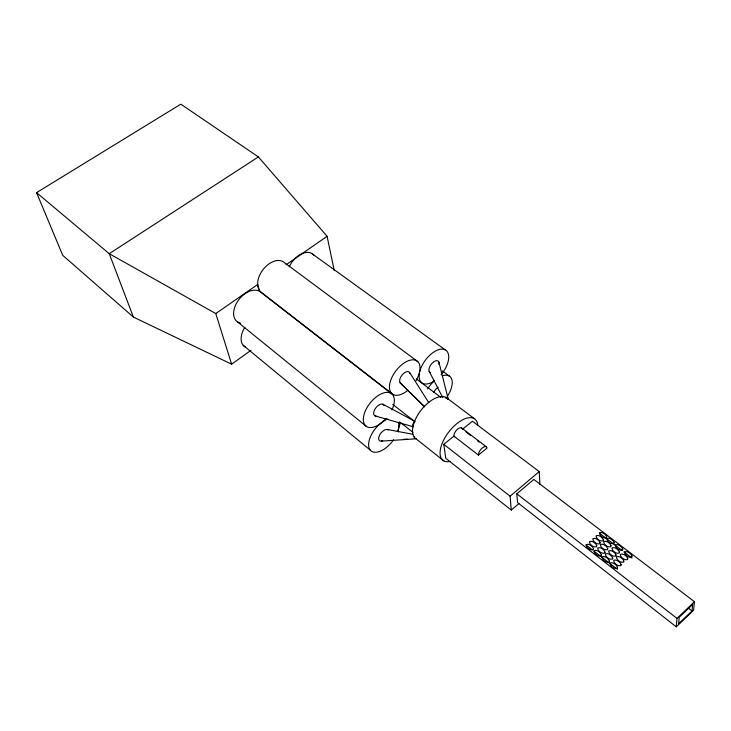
<?xml version="1.0" encoding="UTF-8"?>
<svg xmlns="http://www.w3.org/2000/svg" width="731" height="731" viewBox="0 0 731 731"><rect width="100%" height="100%" fill="white"/><g stroke="black" fill="none" stroke-linecap="round" stroke-linejoin="round"><path stroke-width="1.1" d="M676.276 626.832L676.988 618.389L694.45 601.714L533.84 479.435L516.844 493.818L517.539 502.553L676.276 626.832L693.591 610.239L694.45 601.714M692.01 610.97L692.668 604.391L679.19 617.266L678.624 623.79L692.01 610.97L688.41 608.21M447.692 399.601L447.993 398.176L438.865 362.028M414.532 436.571L414.358 438.372L416.469 438.563M478.467 455.084A5.994 2.833 -52.5 0 1 482.341 447.92A5.994 2.833 -52.5 0 1 487.01 448.085L478.467 455.084L453.933 436.133L443.772 444.311L445.755 458.291L511.28 510.083L518.882 503.613M511.28 510.083L510.092 496.212L539.213 471.605L472.445 421.248L462.421 429.307M334.231 270.47L327.095 236.305L258.381 156.927L180.84 104.167L36.55 192.646L62.738 255.329L133.398 317.08L231.617 364.184L251.025 350.295M36.55 192.646L109.239 253.694L215.773 313.562L257.714 284.46L259.194 289.896M286.022 264.805L327.095 236.305M445.234 397.993L446.723 397.344L447.993 398.176M258.381 156.927L109.239 253.694L133.398 317.08M415.053 421.714C413.518 422.509 411.663 425.433 413.243 426.767L375.058 415.912M381.408 441.122L415.464 438.856M387.384 429.481L412.841 434.296M382.843 404.179L414.742 421.257M311.616 253.392L445.179 349.82M442.337 370.919L449.666 376.319M417.821 361.644L284.523 262.694A18.86 12.107 -52.9 0 0 268.798 264.037A18.86 12.107 -52.9 0 0 257.714 281.855L257.714 285.876L258.728 289.293L260.693 291.87L391.898 393.671M446.385 397.637L474.309 418.635M416.305 378.914L440.912 397.463M461.636 427.927L486.243 446.723M599.402 533.182L622.044 550.47M623.854 551.85L632.004 558.073M465.939 431.994L470.325 435.347M477.352 440.711L479.107 442.054M391.387 393.57L260.163 291.724A18.878 12.125 -51.4 0 0 237.319 301.848A18.878 12.125 -51.4 0 0 240.49 323.093M586.015 544.933L592.284 549.794M594.075 551.192L617.375 569.275M516.844 493.818L676.988 618.389M392.73 404.362L414.285 421.23M443.772 444.311L510.092 496.212M399.592 421.796L413.006 432.405M443.9 460.895L416.551 439.212A25.631 13.067 -52.3 0 1 421.412 409.735A25.631 13.067 -52.3 0 1 448.267 399.391M237.493 321.878L366.523 426.52M243.213 345.334L370.188 450.049M400.743 383.409L424.007 406.217M400.04 382.706L424.592 406.838M409.689 372.6L428.786 402.699M429.17 371.321L442.767 397.637M215.773 313.562L231.617 364.184M539.213 471.605L539.944 484.562M454.207 436.964A5.903 2.906 -52.5 0 1 456.628 430.056A5.903 2.906 -52.5 0 1 462.166 428.476M450.451 461.371A26.088 12.738 -52.3 0 1 448.286 432.624A26.088 12.738 -52.3 0 1 477.699 424.766M407.77 390.372A20.632 11.111 -52.8 0 1 389.559 385.237A20.632 11.111 -52.8 0 1 411.206 359.963A20.632 11.111 -52.8 0 1 415.93 380.842M401.739 383.72A7.091 3.819 -52.8 0 1 402.151 374.902A7.091 3.819 -52.8 0 1 410.054 373.669M442.164 375.917A19.792 10.225 -53 0 1 451.941 379.928A19.792 10.225 -53 0 1 447.335 396.366M427.653 388.892A19.792 10.225 -53 0 1 434.241 380.933M433.721 392.355A6.807 3.518 -53 0 1 438.171 387.229M407.039 438.993A19.828 10.261 -52 0 1 403.759 439.294M398.148 431.857A19.828 10.261 -52 0 1 400.433 423.066M289.184 266.87A18.54 11.687 -53.8 0 1 313.946 255.366M434.579 380.76A20.249 10.691 -53.4 0 1 419.886 370.992A20.249 10.691 -53.4 0 1 443.37 349.226A20.249 10.691 -53.4 0 1 441.149 374.674M430.596 372.591A6.963 3.673 -53.4 0 1 429.709 366.752A6.963 3.673 -53.4 0 1 435.959 360.758A6.963 3.673 -53.4 0 1 438.975 364.55M398.623 423.359A20.194 10.636 -51.2 0 1 397.966 431.034M393.58 439.788A20.194 10.636 -51.2 0 1 368.954 447.527A20.194 10.636 -51.2 0 1 387.933 418.918M245.607 347.198A18.494 11.632 -50.9 0 1 244.812 327.406M382.678 440.756A6.944 3.655 -51.2 0 1 379.59 435.109A6.944 3.655 -51.2 0 1 388.243 429.919M386.059 418.653A20.651 11.129 -51.6 0 1 363.462 421.358A20.651 11.129 -51.6 0 1 382.176 393.442A20.651 11.129 -51.6 0 1 391.898 409.945M376.136 416.094A7.1 3.829 -51.6 0 1 375.835 407.797A7.1 3.829 -51.6 0 1 384.131 405.723M631.995 556.117L631.739 557.141C628.806 558.055 624.895 555.249 624.512 552.252L624.767 551.814C627.655 550.882 630.935 553.513 631.995 556.117M627.774 558.548L627.518 559.571C624.576 560.485 620.665 557.671 620.299 554.665L620.555 554.235C623.433 553.303 626.723 555.935 627.774 558.548M622.73 549.054L622.465 550.059C619.559 550.973 615.676 548.204 615.31 545.216L615.566 544.796C618.417 543.864 621.679 546.459 622.73 549.054M623.872 561.052L623.607 562.075C620.665 562.998 616.754 560.174 616.397 557.159L616.653 556.73C619.541 555.788 622.821 558.438 623.872 561.052M619.358 552.106L619.093 553.111C616.178 554.025 612.295 551.247 611.938 548.259L612.194 547.83C615.054 546.898 618.316 549.511 619.358 552.106M616.078 555.067L615.822 556.081C612.898 557.004 609.005 554.199 608.667 551.211L608.923 550.781C611.783 549.849 615.054 552.462 616.078 555.067M617.448 567.283L617.183 568.316C614.232 569.239 610.321 566.379 609.974 563.354L610.239 562.925C613.135 561.984 616.416 564.652 617.448 567.283M612.742 558.091L612.477 559.105C609.553 560.028 605.661 557.214 605.332 554.217L605.588 553.787C608.457 552.846 611.719 555.487 612.742 558.091M611.006 545.71L610.741 546.715C607.854 547.629 603.989 544.869 603.651 541.909L603.907 541.479C606.739 540.556 609.983 543.133 611.006 545.71M607.735 548.652L607.47 549.657C604.583 550.571 600.708 547.802 600.379 544.833L600.644 544.403C603.477 543.48 606.721 546.066 607.735 548.652M609.444 561.079L609.179 562.102C606.255 563.025 602.353 560.184 602.033 557.186L602.289 556.757C605.158 555.816 608.43 558.466 609.444 561.079M606.721 536.846L606.447 537.833C603.596 538.738 599.749 536.024 599.42 533.091L599.676 532.671C602.481 531.748 605.707 534.288 606.721 536.846M601.33 554.783L601.056 555.798C598.159 556.72 594.285 553.915 593.974 550.936L594.239 550.507C597.081 549.575 600.334 552.188 601.33 554.783M603.358 539.853L603.084 540.849C600.224 541.753 596.377 539.03 596.057 536.079L596.313 535.659C599.128 534.736 602.353 537.285 603.358 539.853M600.087 542.777L599.822 543.773C596.953 544.686 593.106 541.936 592.795 538.985L593.051 538.564C595.866 537.641 599.091 540.2 600.087 542.777M596.761 545.746L596.487 546.751C593.618 547.665 589.771 544.906 589.46 541.954L589.725 541.525C592.539 540.602 595.774 543.179 596.761 545.746M593.471 548.698L593.197 549.703C590.319 550.617 586.472 547.839 586.18 544.878L586.436 544.458C589.259 543.526 592.494 546.112 593.471 548.698M614.15 542.722L613.775 543.654C610.878 544.339 606.949 541.698 606.812 538.674L607.132 538.29C610.001 537.587 613.254 540.045 614.15 542.722M621.167 564.78L620.738 565.703C617.777 566.306 613.757 563.601 613.72 560.494L614.058 560.12C617.001 559.498 620.308 562.002 621.167 564.78M605.03 552.316L604.592 553.23C601.686 553.833 597.711 551.174 597.702 548.113L598.04 547.747C600.937 547.126 604.208 549.575 605.03 552.316"/></g></svg>
